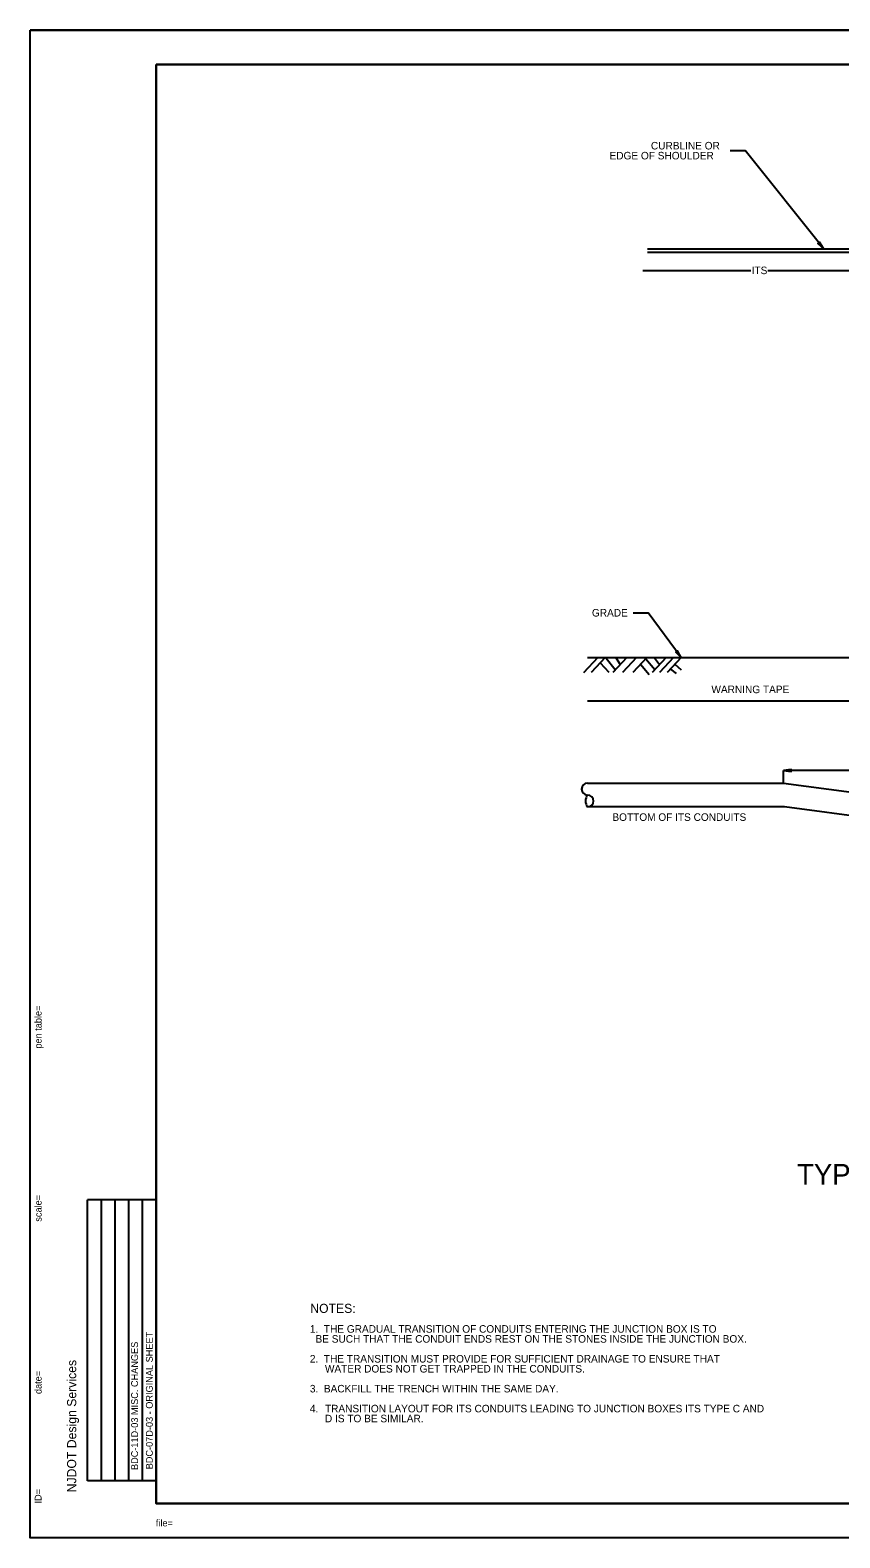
# Model space of a CAD drawing. Extents: x 508081 to 704973, y 495634 to 704964.
# Drawn here: x 508081 to 508435, y 495634 to 496294 of the extents above; entities that cross this region are included whole.
import ezdxf

# ---------------------------------------------------------------- set-up
doc = ezdxf.new("R2010")
doc.units = 0
doc.layers.add('1', color=7, linetype='Continuous')
doc.layers.add('41', color=7, linetype='Continuous')

msp = doc.modelspace()

# ---------------------------------------------------------------- linework, layer by layer
at = {"layer": '1'}
for p, q in [((509129.07, 496293.88), (508080.9, 496293.88)), ((508136.07, 496278.88), (508136.07, 495648.88)), ((509126.07, 496278.88), (508136.07, 496278.88)), ((508387.28, 496241.19), (508393.88, 496241.19)), ((508428.13, 496198.23), (508393.88, 496241.19)), ((508351.13, 496198.13), (508931.47, 496198.19)), ((508351.13, 496196.75), (508931.47, 496196.81)), ((508349.01, 496188.69), (508396.39, 496188.69)), ((508403.83, 496188.69), (508440.33, 496188.69)), ((508344.87, 496038.87), (508351.47, 496038.87)), ((508365.8, 496019.2), (508351.47, 496038.87)), ((508329.39, 496019.2), (508323.17, 496012.6)), ((508324.89, 496019.2), (508949.25, 496019.2)), ((508324.89, 496019.2), (508365.8, 496019.2)), ((508332.55, 496019.2), (508326.45, 496012.7)), ((508330.45, 496016.92), (508334.2, 496012.79)), ((508333.02, 496019.01), (508336.99, 496014.07)), ((508342.05, 496019.2), (508335.96, 496012.7)), ((508337.39, 496019.01), (508339.21, 496016.14)), ((508346.33, 496019.2), (508340.17, 496012.67)), ((508350.77, 496019.2), (508344.74, 496012.76)), ((508350.36, 496018.67), (508354.33, 496013.95)), ((508359.27, 496019.2), (508353.18, 496012.7)), ((508354.21, 496019.14), (508356.43, 496016.2)), ((508362.49, 496019.2), (508356.4, 496012.7)), ((508365.8, 496019.2), (508359.74, 496012.76)), ((508348.08, 496016.29), (508351.83, 496011.82)), ((508361.21, 496014.17), (508363.65, 496012.23)), ((508363.15, 496016.35), (508365.93, 496013.85)), ((508324.89, 496000.29), (508588.82, 496000.29)), ((508324.89, 495964.26), (508410.71, 495964.26)), ((508462.33, 495969.82), (508410.71, 495969.82)), ((508410.71, 495964.26), (508410.71, 495969.82)), ((508410.71, 495964.26), (508604.17, 495938.39)), ((508411.07, 495953.86), (508324.89, 495953.84)), ((508604.17, 495927.99), (508411.07, 495953.86)), ((508106.07, 495658.88), (508106.07, 495781.88)), ((508136.07, 495781.88), (508106.07, 495781.88)), ((508112.07, 495658.88), (508112.07, 495781.88)), ((508118.07, 495658.88), (508118.07, 495781.88)), ((508124.07, 495658.88), (508124.07, 495781.88)), ((508130.07, 495658.88), (508130.07, 495781.88)), ((508136.07, 495658.88), (508106.07, 495658.88)), ((508136.07, 495648.88), (509126.07, 495648.88)), ((509129.07, 495633.88), (508080.9, 495633.88))]:
    msp.add_line(p, q, dxfattribs=at)
for points in [[(508428.13, 496198.23), (508426.44, 496201.11), (508426.29, 496200.53), (508425.7, 496200.52)], [(508428.13, 496198.23), (508426.44, 496201.11), (508426.29, 496200.53), (508425.7, 496200.52)], [(508365.8, 496019.2), (508364.24, 496022.15), (508364.07, 496021.58), (508363.47, 496021.59)], [(508365.8, 496019.2), (508364.24, 496022.15), (508364.07, 496021.58), (508363.47, 496021.59)], [(508410.71, 495969.82), (508414.02, 495969.35), (508413.66, 495969.82), (508414.02, 495970.3)]]:
    msp.add_lwpolyline(points, close=True, dxfattribs=at)
for centre, radius, start, end in [((508324.89, 495961.65), 2.61, 90, 270), ((508328.14, 495956.44), 4.16, 141.31781, 218.68219), ((508328.14, 495956.44), 4.16, 141.31781, 218.68219), ((508324.89, 495956.44), 2.6, 270, 90), ((508324.89, 495956.44), 2.6, 270, 90)]:
    msp.add_arc(centre, radius, start, end, dxfattribs=at)
at = {"layer": '41'}
for points in [[(508080.9, 496293.88), (509129.07, 496293.88), (509129.07, 495633.88), (508080.9, 495633.88)], [(508136.07, 496278.88), (509126.07, 496278.88), (509126.07, 495648.88), (508136.07, 495648.88)]]:
    msp.add_lwpolyline(points, close=True, dxfattribs=at)

# ---------------------------------------------------------------- texts
at = {"layer": '1'}
for s, height, p in [('CURBLINE OR', 3.3, (508352.62, 496241.66)), ('EDGE OF SHOULDER', 3.3, (508334.51, 496237.3)), ('ITS', 3.3, (508396.72, 496187.08)), ('GRADE', 3.3, (508326.8, 496037.19)), ('WARNING TAPE', 3.3, (508379.1, 496003.65)), ('BOTTOM OF ITS CONDUITS', 3.3, (508335.76, 495947.74)), ('TYPICAL UNDERGROUND ITS CONDUIT TRANSITION AND LAYOUT', 9, (508416.6, 495788.53)), ('NOTES:', 3.99, (508203.52, 495732.35)), ('1.  THE GRADUAL TRANSITION OF CONDUITS ENTERING THE JUNCTION BOX IS TO ', 3.3, (508203.34, 495723.69)), ('  BE SUCH THAT THE CONDUIT ENDS REST ON THE STONES INSIDE THE JUNCTION BOX.', 3.3, (508203.34, 495719.33)), ('2.  THE TRANSITION MUST PROVIDE FOR SUFFICIENT DRAINAGE TO ENSURE THAT', 3.3, (508203.34, 495710.62)), ('WATER DOES NOT GET TRAPPED IN THE CONDUITS.', 3.3, (508209.94, 495706.26)), ('3.  BACKFILL THE TRENCH WITHIN THE SAME DAY.', 3.3, (508203.34, 495697.54)), ('4.', 3.3, (508203.34, 495688.82)), ('TRANSITION LAYOUT FOR ITS CONDUITS LEADING TO JUNCTION BOXES ITS TYPE C AND', 3.3, (508209.94, 495688.82)), ('D IS TO BE SIMILAR.', 3.3, (508209.94, 495684.47))]:
    msp.add_text(s, height=height, dxfattribs=at).set_placement(p)
for s, height, rotation, p in [('...................pentable..................', 0.0432, 90, (508085.9, 495871.95)), ('pen table=', 3, 90, (508085.9, 495848.04)), ('......scale......', 0.0432, 90, (508085.9, 495786.95)), ('scale=', 3, 90, (508085.9, 495772.28)), ('BDC-11D-03 MISC. CHANGES', 3, 90, (508128.12, 495663.57)), ('BDC-07D-03 - ORIGINAL SHEET', 3, 90, (508134.57, 495663.88)), ('date=', 3, 90, (508085.9, 495696.82)), ('.......time......', 0.0432, 90, (508085.9, 495709.95)), ('NJDOT Design Services', 4, 90, (508101.07, 495653.81)), ('ID=', 3, 90, (508085.9, 495648.91)), ('............who............', 0.0432, 90, (508085.9, 495656.88)), ('file=', 3, 360, (508135.91, 495638.88)), ('...................bob..................', 0.0432, 360, (508145.9, 495638.88))]:
    msp.add_text(s, height=height, rotation=rotation, dxfattribs=at).set_placement(p)

doc.saveas('drawing.dxf')
